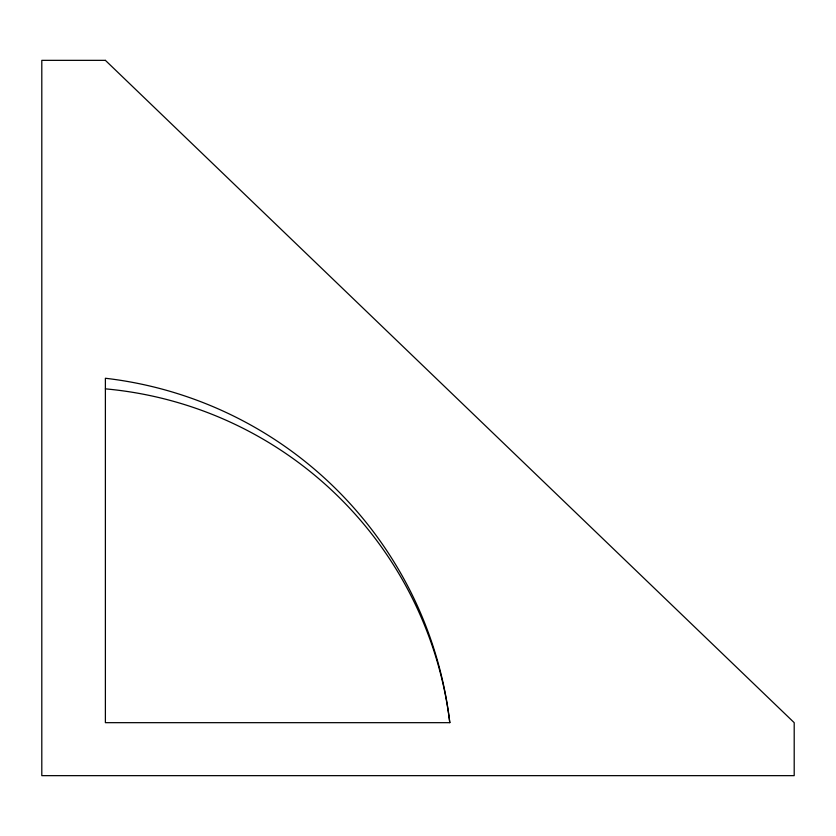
<?xml version="1.0" encoding="UTF-8"?>
<svg xmlns="http://www.w3.org/2000/svg" width="836" height="836" viewBox="0 0 836 836"><rect width="100%" height="100%" fill="white"/><g stroke="black" fill="none" stroke-linecap="round" stroke-linejoin="round"><path stroke-width="1.25" d="M449.789 722.67L105.388 722.67L105.388 378.259A392.178 392.178 0 0 1 449.789 722.67A381.582 381.582 0 0 0 105.388 388.855M105.388 60.349L41.8 60.349L41.8 775.651L794.2 775.651L794.2 722.67L105.388 60.349"/></g></svg>
